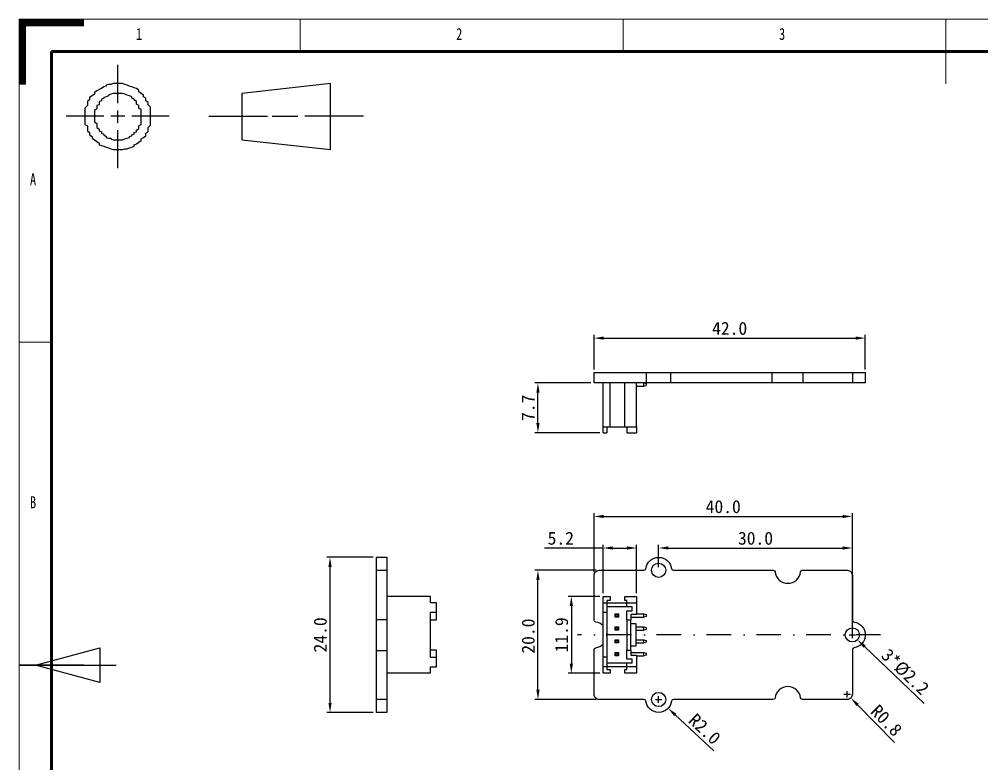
# Model space of a CAD drawing. Header units: millimetres. Extents: x 459 to 746, y 1477 to 1677.
# Drawn here: x 459.2 to 608.3, y 1562 to 1677.3 of the extents above; entities that cross this region are included whole.
import ezdxf
from ezdxf.lldxf.tags import DXFTag

# ---------------------------------------------------------------- set-up
doc = ezdxf.new("R2010")
doc.units = ezdxf.units.MM
doc.linetypes.add('DASHDOTX2', pattern=[50.8, 25.4, -12.7, 0, -12.7])
doc.layers.get('0').update_dxf_attribs({"linetype": 'CONTINUOUS'})
doc.layers.get('Defpoints').update_dxf_attribs({"linetype": 'CONTINUOUS'})
doc.layers.add('frame', color=7, linetype='CONTINUOUS')
doc.styles.add('SLDTEXTSTYLE0', font='TXT', dxfattribs={"width": 0.75})
tags = doc.linetypes.add('DASHED', pattern=[25.72, 12.86, -12.86]).pattern_tags.tags
tags[6:7] = [DXFTag(74, 4), DXFTag(75, 0), DXFTag(340, '0'), DXFTag(46, 0.0), DXFTag(50, 0.0), DXFTag(44, 0.0), DXFTag(45, 0.0)]
tags[4:5] = [DXFTag(74, 4), DXFTag(75, 0), DXFTag(340, '0'), DXFTag(46, 0.0), DXFTag(50, 0.0), DXFTag(44, 0.0), DXFTag(45, 0.0)]
doc.dimstyles.get("Standard").update_dxf_attribs({"dimtxt": 2, "dimasz": 1.5, "dimexe": 0.5, "dimexo": 0.5, "dimgap": 0.5, "dimtad": 1, "dimdec": 1, "dimzin": 0, "dimdsep": 46, "dimtxsty": 'Standard', "dimcen": 0.5, "dimclrd": 1, "dimclre": 3, "dimclrt": 3, "dimadec": 0, "dimazin": 0, "dimtfac": 1, "dimtdec": 1, "dimtofl": 0, "dimtmove": 0, "dimatfit": 3, "dimfxl": 1, "dimtolj": 1, "dimtzin": 0, "dimarcsym": 0})

# ---------------------------------------------------------------- blocks, each defined once
blk = doc.blocks.new('3RDANG1')
at = {"layer": 'frame', "color": 18, "linetype": 'Continuous'}
for p, q in [((0.1732, 0.6299), (0.1732, 1)), ((0.1417, 0.811), (0.1339, 0.8031)), ((0.1496, 0.811), (0.1417, 0.811)), ((0.1575, 0.8189), (0.1496, 0.811)), ((0.1654, 0.8189), (0.1575, 0.8189)), ((0.1732, 0.8189), (0.1654, 0.8189)), ((0.1811, 0.8189), (0.1732, 0.8189)), ((0.189, 0.8189), (0.1811, 0.8189)), ((0.1969, 0.811), (0.189, 0.8189)), ((0.2047, 0.8031), (0.1969, 0.811)), ((0.8898, 0.8189), (0.5906, 0.7244)), ((0.8898, 0.1811), (0.8898, 0.8189)), ((0.126, 0.7874), (0.1181, 0.7717)), ((0.1339, 0.7953), (0.126, 0.7874)), ((0.1339, 0.8031), (0.1339, 0.7953)), ((0.2126, 0.7953), (0.2047, 0.8031)), ((0.2205, 0.7874), (0.2126, 0.7953)), ((0.2283, 0.7795), (0.2205, 0.7874)), ((0.2362, 0.7717), (0.2283, 0.7795)), ((0.1024, 0.748), (0.0945, 0.7323)), ((0.1102, 0.7638), (0.1024, 0.748)), ((0.1181, 0.7717), (0.1102, 0.7638)), ((0.2441, 0.7559), (0.2362, 0.7717)), ((0.2441, 0.7402), (0.2441, 0.7559)), ((0.0945, 0.7165), (0.0866, 0.7008)), ((0.0945, 0.7323), (0.0945, 0.7165)), ((0.1496, 0.7165), (0.1417, 0.7087)), ((0.1575, 0.7244), (0.1496, 0.7165)), ((0.1496, 0.7165), (0.1496, 0.7165)), ((0.1654, 0.7244), (0.1575, 0.7244)), ((0.1732, 0.7244), (0.1654, 0.7244)), ((0.1811, 0.7244), (0.1732, 0.7244)), ((0.1732, 0.7244), (0.1732, 0.7244)), ((0.189, 0.7244), (0.1811, 0.7244)), ((0.1969, 0.7165), (0.189, 0.7244)), ((0.189, 0.7244), (0.189, 0.7244)), ((0.2047, 0.7087), (0.1969, 0.7165)), ((0.252, 0.7244), (0.2441, 0.7402)), ((0.2598, 0.7087), (0.252, 0.7244)), ((0.5906, 0.7244), (0.5906, 0.2756)), ((0.0866, 0.7008), (0.0787, 0.685)), ((0.0787, 0.685), (0.0787, 0.6614)), ((0.1339, 0.6929), (0.126, 0.685)), ((0.126, 0.685), (0.126, 0.6772)), ((0.1417, 0.7008), (0.1339, 0.6929)), ((0.1417, 0.7087), (0.1417, 0.7008)), ((0.2126, 0.7008), (0.2047, 0.7087)), ((0.2047, 0.7087), (0.2047, 0.7087)), ((0.2205, 0.6929), (0.2126, 0.7008)), ((0.2205, 0.6772), (0.2205, 0.6929)), ((0.2598, 0.6929), (0.2598, 0.7087)), ((0.2677, 0.6772), (0.2598, 0.6929)), ((0.0787, 0.6614), (0.0709, 0.6457)), ((0.1181, 0.6535), (0.1102, 0.6457)), ((0.126, 0.6772), (0.1181, 0.6693)), ((0.1181, 0.6693), (0.1181, 0.6535)), ((0.2283, 0.6693), (0.2205, 0.6772)), ((0.2283, 0.6614), (0.2283, 0.6693)), ((0.2362, 0.6457), (0.2283, 0.6614)), ((0.2677, 0.6535), (0.2677, 0.6772)), ((0.2756, 0.6378), (0.2677, 0.6535)), ((0.0709, 0.6457), (0.0709, 0.622)), ((0.0709, 0.622), (0.0709, 0.6063)), ((0.1102, 0.6457), (0.1102, 0.6299)), ((0.1102, 0.6299), (0.1102, 0.6142)), ((0.2362, 0.6378), (0.2362, 0.6457)), ((0.2362, 0.622), (0.2362, 0.6378)), ((0.2441, 0.6063), (0.2362, 0.622)), ((0.2756, 0.6142), (0.2756, 0.6378)), ((0.0709, 0.6063), (0.063, 0.5827)), ((0.1102, 0.6142), (0.1024, 0.6063)), ((0.1024, 0.6063), (0.1024, 0.5906)), ((0.1024, 0.5906), (0.1024, 0.5748)), ((0.2441, 0.5984), (0.2441, 0.6063)), ((0.2441, 0.5827), (0.2441, 0.5984)), ((0.2835, 0.5906), (0.2756, 0.6142)), ((0.2835, 0.5748), (0.2835, 0.5906)), ((0.063, 0.5827), (0.063, 0.5591)), ((0.063, 0.5591), (0.063, 0.5354)), ((0.1024, 0.5748), (0.0945, 0.5591)), ((0.0945, 0.5591), (0.0945, 0.5433)), ((0.1732, 0.4409), (0.1732, 0.5591)), ((0.252, 0.5669), (0.2441, 0.5827)), ((0.252, 0.5512), (0.252, 0.5669)), ((0.252, 0.5354), (0.252, 0.5512)), ((0.2835, 0.5512), (0.2835, 0.5748)), ((0.2835, 0.5276), (0.2835, 0.5512)), ((0.063, 0.5354), (0.063, 0.5197)), ((0.063, 0.5197), (0.063, 0.4961)), ((0.0945, 0.5433), (0.0945, 0.5276)), ((0.0945, 0.5276), (0.0945, 0.5118)), ((0.252, 0.5197), (0.252, 0.5354)), ((0.252, 0.5039), (0.252, 0.5197)), ((0.2835, 0.5039), (0.2835, 0.5276)), ((0.126, 0.5039), (0, 0.5039)), ((0.063, 0.4961), (0.063, 0.4724)), ((0.0945, 0.5118), (0.0945, 0.4961)), ((0.0945, 0.4961), (0.0945, 0.4803)), ((0.1969, 0.5039), (0.1496, 0.5039)), ((0.3465, 0.5039), (0.2205, 0.5039)), ((0.252, 0.4882), (0.252, 0.5039)), ((0.252, 0.4724), (0.252, 0.4882)), ((0.2835, 0.4803), (0.2835, 0.5039)), ((0.4803, 0.5039), (0.6772, 0.5039)), ((0.6929, 0.5039), (0.7795, 0.5039)), ((1, 0.5039), (0.8031, 0.5039)), ((0.063, 0.4724), (0.063, 0.4488)), ((0.0945, 0.4803), (0.0945, 0.4646)), ((0.0945, 0.4646), (0.0945, 0.4488)), ((0.252, 0.4567), (0.252, 0.4724)), ((0.252, 0.4409), (0.252, 0.4567)), ((0.2835, 0.4646), (0.2835, 0.4803)), ((0.2835, 0.4409), (0.2835, 0.4646)), ((0.063, 0.4488), (0.063, 0.4252)), ((0.063, 0.4252), (0.0709, 0.4094)), ((0.0945, 0.4488), (0.1024, 0.4331)), ((0.1024, 0.4331), (0.1024, 0.4173)), ((0.2441, 0.4094), (0.252, 0.4252)), ((0.252, 0.4252), (0.252, 0.4409)), ((0.2835, 0.4173), (0.2835, 0.4409)), ((0.0709, 0.4094), (0.0709, 0.3858)), ((0.1024, 0.4173), (0.1024, 0.4016)), ((0.1024, 0.4016), (0.1024, 0.3937)), ((0.1024, 0.3937), (0.1102, 0.378)), ((0.2441, 0.3937), (0.2441, 0.4094)), ((0.2441, 0.3858), (0.2441, 0.3937)), ((0.2756, 0.3937), (0.2835, 0.4173)), ((0.2756, 0.378), (0.2756, 0.3937)), ((0.0709, 0.3858), (0.0709, 0.3622)), ((0.0709, 0.3622), (0.0787, 0.3465)), ((0.1102, 0.378), (0.1102, 0.3622)), ((0.1102, 0.3622), (0.1181, 0.3543)), ((0.1732, 0), (0.1732, 0.3701)), ((0.2362, 0.3701), (0.2441, 0.3858)), ((0.2362, 0.3543), (0.2362, 0.3701)), ((0.2756, 0.3543), (0.2756, 0.378)), ((0.0787, 0.3465), (0.0787, 0.3228)), ((0.1181, 0.3543), (0.1181, 0.3386)), ((0.1181, 0.3386), (0.126, 0.3307)), ((0.126, 0.3307), (0.126, 0.3228)), ((0.2205, 0.3228), (0.2283, 0.3307)), ((0.2283, 0.3465), (0.2362, 0.3543)), ((0.2283, 0.3307), (0.2283, 0.3465)), ((0.2677, 0.3386), (0.2756, 0.3543)), ((0.2677, 0.315), (0.2677, 0.3386)), ((0.0787, 0.3228), (0.0866, 0.3071)), ((0.0866, 0.3071), (0.0866, 0.2913)), ((0.126, 0.3228), (0.1339, 0.3071)), ((0.1339, 0.3071), (0.1339, 0.2992)), ((0.1339, 0.2992), (0.1417, 0.2913)), ((0.2047, 0.2913), (0.2126, 0.2992)), ((0.2126, 0.3071), (0.2205, 0.315)), ((0.2126, 0.2992), (0.2126, 0.3071)), ((0.2205, 0.315), (0.2205, 0.3228)), ((0.252, 0.2835), (0.2598, 0.2992)), ((0.2598, 0.2992), (0.2677, 0.315)), ((0.0866, 0.2913), (0.0945, 0.2756)), ((0.0945, 0.2756), (0.1024, 0.2598)), ((0.1024, 0.2598), (0.1102, 0.2441)), ((0.1417, 0.2913), (0.1496, 0.2913)), ((0.1496, 0.2913), (0.1496, 0.2835)), ((0.1496, 0.2835), (0.1575, 0.2756)), ((0.1575, 0.2756), (0.1654, 0.2756)), ((0.1654, 0.2756), (0.1654, 0.2756)), ((0.1654, 0.2756), (0.1732, 0.2756)), ((0.1732, 0.2756), (0.1811, 0.2756)), ((0.1811, 0.2756), (0.1811, 0.2756)), ((0.1811, 0.2756), (0.189, 0.2756)), ((0.189, 0.2756), (0.1969, 0.2835)), ((0.1969, 0.2835), (0.2047, 0.2913)), ((0.1969, 0.2835), (0.1969, 0.2835)), ((0.2441, 0.252), (0.252, 0.2677)), ((0.252, 0.2677), (0.252, 0.2835)), ((0.5906, 0.2756), (0.8898, 0.1811)), ((0.1102, 0.2441), (0.1102, 0.2283)), ((0.1102, 0.2283), (0.1181, 0.2205)), ((0.2283, 0.2283), (0.2362, 0.2362)), ((0.2283, 0.2126), (0.2283, 0.2283)), ((0.2362, 0.2362), (0.2441, 0.252)), ((0.1181, 0.2205), (0.126, 0.2126)), ((0.126, 0.2126), (0.1339, 0.2047)), ((0.1339, 0.2047), (0.1417, 0.1969)), ((0.1417, 0.1969), (0.1496, 0.189)), ((0.2047, 0.189), (0.2126, 0.1969)), ((0.2126, 0.1969), (0.2205, 0.2047)), ((0.2205, 0.2047), (0.2283, 0.2126)), ((0.1496, 0.189), (0.1575, 0.1811)), ((0.1575, 0.1811), (0.1654, 0.1811)), ((0.1654, 0.1811), (0.1732, 0.1811)), ((0.1732, 0.1811), (0.1811, 0.1811)), ((0.1811, 0.1811), (0.189, 0.1811)), ((0.189, 0.1811), (0.1969, 0.189)), ((0.1969, 0.189), (0.2047, 0.189))]:
    blk.add_line(p, q, dxfattribs=at)
blk = doc.blocks.new('ASSORTED_DRAFT3')
at = {"color": 18, "linetype": 'Continuous'}
for p, q in [((0, 209.98988), (10, 209.98988)), ((0, 209.94755), (10, 209.94755)), ((0, 209.90522), (10, 209.90522)), ((0, 209.86289), (10, 209.86289)), ((0, 209.82056), (10, 209.82056)), ((0, 209.77823), (10, 209.77823)), ((0, 209.7359), (10, 209.7359)), ((0, 209.69357), (10, 209.69357)), ((0, 209.65124), (10, 209.65124)), ((0, 209.60891), (10, 209.60891)), ((0, 209.56658), (10, 209.56658)), ((0, 209.52425), (10, 209.52425)), ((0, 209.48192), (10, 209.48192)), ((0, 209.43959), (10, 209.43959)), ((0, 209.39726), (10, 209.39726)), ((0, 209.35493), (10, 209.35493)), ((0, 209.3126), (10, 209.3126)), ((0, 209.27027), (10, 209.27027)), ((0, 209.22794), (10, 209.22794)), ((0, 209.18561), (10, 209.18561)), ((0, 209.14328), (10, 209.14328)), ((0, 209.10095), (10, 209.10095)), ((0, 209.05862), (10, 209.05862)), ((0, 209.01629), (10, 209.01629)), ((0, 208.97396), (1, 208.97396)), ((0, 208.93163), (1, 208.93163)), ((0, 208.8893), (1, 208.8893)), ((0, 208.84697), (1, 208.84697)), ((0, 208.80464), (1, 208.80464)), ((0, 208.76231), (1, 208.76231)), ((0, 208.71998), (1, 208.71998)), ((0, 208.67765), (1, 208.67765)), ((0, 208.63532), (1, 208.63532)), ((0, 208.59299), (1, 208.59299)), ((0, 208.55066), (1, 208.55066)), ((0, 208.50833), (1, 208.50833)), ((0, 208.466), (1, 208.466)), ((0, 208.42367), (1, 208.42367)), ((0, 208.38134), (1, 208.38134)), ((0, 208.33901), (1, 208.33901)), ((0, 208.29668), (1, 208.29668)), ((0, 208.25435), (1, 208.25435)), ((0, 208.21202), (1, 208.21202)), ((0, 208.16969), (1, 208.16969)), ((0, 208.12736), (1, 208.12736)), ((0, 208.08503), (1, 208.08503)), ((0, 208.0427), (1, 208.0427)), ((0, 208.00037), (1, 208.00037)), ((0, 207.95804), (1, 207.95804)), ((0, 207.91571), (1, 207.91571)), ((0, 207.87338), (1, 207.87338)), ((0, 207.83105), (1, 207.83105)), ((0, 207.78872), (1, 207.78872)), ((0, 207.74639), (1, 207.74639)), ((0, 207.70406), (1, 207.70406)), ((0, 207.66173), (1, 207.66173)), ((0, 207.6194), (1, 207.6194)), ((0, 207.57707), (1, 207.57707)), ((0, 207.53474), (1, 207.53474)), ((0, 207.49241), (1, 207.49241)), ((0, 207.45008), (1, 207.45008)), ((0, 207.40775), (1, 207.40775)), ((0, 207.36542), (1, 207.36542)), ((0, 207.32309), (1, 207.32309)), ((0, 207.28076), (1, 207.28076)), ((0, 207.23843), (1, 207.23843)), ((0, 207.1961), (1, 207.1961)), ((0, 207.15377), (1, 207.15377)), ((0, 207.11144), (1, 207.11144)), ((0, 207.06911), (1, 207.06911)), ((0, 207.02678), (1, 207.02678)), ((0, 206.98445), (1, 206.98445)), ((0, 206.94212), (1, 206.94212)), ((0, 206.89979), (1, 206.89979)), ((0, 206.85746), (1, 206.85746)), ((0, 206.81513), (1, 206.81513)), ((0, 206.7728), (1, 206.7728)), ((0, 206.73047), (1, 206.73047)), ((0, 206.68814), (1, 206.68814)), ((0, 206.64581), (1, 206.64581)), ((0, 206.60348), (1, 206.60348)), ((0, 206.56115), (1, 206.56115)), ((0, 206.51882), (1, 206.51882)), ((0, 206.47649), (1, 206.47649)), ((0, 206.43416), (1, 206.43416)), ((0, 206.39183), (1, 206.39183)), ((0, 206.3495), (1, 206.3495)), ((0, 206.30717), (1, 206.30717)), ((0, 206.26484), (1, 206.26484)), ((0, 206.22251), (1, 206.22251)), ((0, 206.18018), (1, 206.18018)), ((0, 206.13785), (1, 206.13785)), ((0, 206.09552), (1, 206.09552)), ((0, 206.05319), (1, 206.05319)), ((0, 206.01086), (1, 206.01086)), ((0, 205.96853), (1, 205.96853)), ((0, 205.9262), (1, 205.9262)), ((0, 205.88387), (1, 205.88387)), ((0, 205.84154), (1, 205.84154)), ((0, 205.79921), (1, 205.79921)), ((0, 205.75688), (1, 205.75688)), ((0, 205.71455), (1, 205.71455)), ((0, 205.67222), (1, 205.67222)), ((0, 205.62989), (1, 205.62989)), ((0, 205.58756), (1, 205.58756)), ((0, 205.54523), (1, 205.54523)), ((0, 205.5029), (1, 205.5029)), ((0, 205.46057), (1, 205.46057)), ((0, 205.41824), (1, 205.41824)), ((0, 205.37591), (1, 205.37591)), ((0, 205.33358), (1, 205.33358)), ((0, 205.29125), (1, 205.29125)), ((0, 205.24892), (1, 205.24892)), ((0, 205.20659), (1, 205.20659)), ((0, 205.16426), (1, 205.16426)), ((0, 205.12193), (1, 205.12193)), ((0, 205.0796), (1, 205.0796)), ((0, 205.03727), (1, 205.03727)), ((0, 204.99494), (1, 204.99494)), ((0, 204.95261), (1, 204.95261)), ((0, 204.91028), (1, 204.91028)), ((0, 204.86795), (1, 204.86795)), ((0, 204.82562), (1, 204.82562)), ((0, 204.78329), (1, 204.78329)), ((0, 204.74096), (1, 204.74096)), ((0, 204.69863), (1, 204.69863)), ((0, 204.6563), (1, 204.6563)), ((0, 204.61397), (1, 204.61397)), ((0, 204.57164), (1, 204.57164)), ((0, 204.52931), (1, 204.52931)), ((0, 204.48698), (1, 204.48698)), ((0, 204.44465), (1, 204.44465)), ((0, 204.40232), (1, 204.40232)), ((0, 204.35999), (1, 204.35999)), ((0, 204.31766), (1, 204.31766)), ((0, 204.27533), (1, 204.27533)), ((0, 204.233), (1, 204.233)), ((0, 204.19067), (1, 204.19067)), ((0, 204.14834), (1, 204.14834)), ((0, 204.10601), (1, 204.10601)), ((0, 204.06368), (1, 204.06368)), ((0, 204.02135), (1, 204.02135)), ((0, 203.97902), (1, 203.97902)), ((0, 203.93669), (1, 203.93669)), ((0, 203.89436), (1, 203.89436)), ((0, 203.85203), (1, 203.85203)), ((0, 203.8097), (1, 203.8097)), ((0, 203.76737), (1, 203.76737)), ((0, 203.72504), (1, 203.72504)), ((0, 203.68271), (1, 203.68271)), ((0, 203.64038), (1, 203.64038)), ((0, 203.59805), (1, 203.59805)), ((0, 203.55572), (1, 203.55572)), ((0, 203.51339), (1, 203.51339)), ((0, 203.47106), (1, 203.47106)), ((0, 203.42873), (1, 203.42873)), ((0, 203.3864), (1, 203.3864)), ((0, 203.34407), (1, 203.34407)), ((0, 203.30174), (1, 203.30174)), ((0, 203.25941), (1, 203.25941)), ((0, 203.21708), (1, 203.21708)), ((0, 203.17475), (1, 203.17475)), ((0, 203.13242), (1, 203.13242)), ((0, 203.09009), (1, 203.09009)), ((0, 203.04776), (1, 203.04776)), ((0, 203.00543), (1, 203.00543)), ((0, 202.9631), (1, 202.9631)), ((0, 202.92077), (1, 202.92077)), ((0, 202.87844), (1, 202.87844)), ((0, 202.83611), (1, 202.83611)), ((0, 202.79378), (1, 202.79378)), ((0, 202.75145), (1, 202.75145)), ((0, 202.70912), (1, 202.70912)), ((0, 202.66679), (1, 202.66679)), ((0, 202.62446), (1, 202.62446)), ((0, 202.58213), (1, 202.58213)), ((0, 202.5398), (1, 202.5398)), ((0, 202.49747), (1, 202.49747)), ((0, 202.45514), (1, 202.45514)), ((0, 202.41281), (1, 202.41281)), ((0, 202.37048), (1, 202.37048)), ((0, 202.32815), (1, 202.32815)), ((0, 202.28582), (1, 202.28582)), ((0, 202.24349), (1, 202.24349)), ((0, 202.20116), (1, 202.20116)), ((0, 202.15883), (1, 202.15883)), ((0, 202.1165), (1, 202.1165)), ((0, 202.07417), (1, 202.07417)), ((0, 202.03184), (1, 202.03184)), ((0, 201.98951), (1, 201.98951)), ((0, 201.94718), (1, 201.94718)), ((0, 201.90485), (1, 201.90485)), ((0, 201.86252), (1, 201.86252)), ((0, 201.82019), (1, 201.82019)), ((0, 201.77786), (1, 201.77786)), ((0, 201.73553), (1, 201.73553)), ((0, 201.6932), (1, 201.6932)), ((0, 201.65087), (1, 201.65087)), ((0, 201.60854), (1, 201.60854)), ((0, 201.56621), (1, 201.56621)), ((0, 201.52388), (1, 201.52388)), ((0, 201.48155), (1, 201.48155)), ((0, 201.43922), (1, 201.43922)), ((0, 201.39689), (1, 201.39689)), ((0, 201.35456), (1, 201.35456)), ((0, 201.31223), (1, 201.31223)), ((0, 201.2699), (1, 201.2699)), ((0, 201.22757), (1, 201.22757)), ((0, 201.18524), (1, 201.18524)), ((0, 201.14291), (1, 201.14291)), ((0, 201.10058), (1, 201.10058)), ((0, 201.05825), (1, 201.05825)), ((0, 201.01592), (1, 201.01592)), ((0, 200.97359), (1, 200.97359)), ((0, 200.93126), (1, 200.93126)), ((0, 200.88893), (1, 200.88893)), ((0, 200.8466), (1, 200.8466)), ((0, 200.80427), (1, 200.80427)), ((0, 200.76194), (1, 200.76194)), ((0, 200.71961), (1, 200.71961)), ((0, 200.67728), (1, 200.67728)), ((0, 200.63495), (1, 200.63495)), ((0, 200.59262), (1, 200.59262)), ((0, 200.55029), (1, 200.55029)), ((0, 200.50796), (1, 200.50796)), ((0, 200.46563), (1, 200.46563)), ((0, 200.4233), (1, 200.4233)), ((0, 200.38097), (1, 200.38097)), ((0, 200.33864), (1, 200.33864)), ((0, 200.29631), (1, 200.29631)), ((0, 200.25398), (1, 200.25398)), ((0, 200.21165), (1, 200.21165)), ((0, 200.16932), (1, 200.16932)), ((0, 200.12699), (1, 200.12699)), ((0, 200.08466), (1, 200.08466)), ((0, 200.04233), (1, 200.04233)), ((0, 200), (1, 200))]:
    blk.add_line(p, q, dxfattribs=at)
blk = doc.blocks.new('*D13')
at = {"color": 3, "lineweight": -2}
for p, q in [((548.22, 1591.65), (548.22, 1600.79)), ((588.22, 1591.65), (588.22, 1600.79))]:
    blk.add_line(p, q, dxfattribs=at)
at = {"color": 1, "lineweight": -2}
blk.add_line((549.72, 1600.29), (586.72, 1600.29), dxfattribs=at)
at = {"color": 1}
for points in [[(549.72, 1600.54), (549.72, 1600.04), (548.22, 1600.29)], [(586.72, 1600.04), (586.72, 1600.54), (588.22, 1600.29)]]:
    blk.add_solid(points, dxfattribs=at)
at = {"layer": 'Defpoints', "color": 0}
for p in [(588.22, 1600.29), (548.22, 1591.15), (588.22, 1591.15)]:
    blk.add_point(p, dxfattribs=at)
at = {"color": 3, "insert": (568.22, 1601.79), "char_height": 2, "attachment_point": 5}
blk.add_mtext('\\A1;40.0', dxfattribs=at)
blk = doc.blocks.new('*D14')
at = {"color": 3, "lineweight": -2}
for p, q in [((548.52, 1591.95), (539.03, 1591.95)), ((548.52, 1571.95), (539.03, 1571.95))]:
    blk.add_line(p, q, dxfattribs=at)
at = {"color": 1, "lineweight": -2}
blk.add_line((539.53, 1573.45), (539.53, 1590.45), dxfattribs=at)
at = {"color": 1}
for points in [[(539.78, 1590.45), (539.28, 1590.45), (539.53, 1591.95)], [(539.28, 1573.45), (539.78, 1573.45), (539.53, 1571.95)]]:
    blk.add_solid(points, dxfattribs=at)
at = {"layer": 'Defpoints', "color": 0}
for p in [(539.53, 1591.95), (549.02, 1591.95), (549.02, 1571.95)]:
    blk.add_point(p, dxfattribs=at)
at = {"color": 3, "insert": (538.03, 1581.76), "char_height": 2, "attachment_point": 5, "rotation": 90}
blk.add_mtext('\\A1;20.0', dxfattribs=at)
blk = doc.blocks.new('*D15')
at = {"color": 3, "lineweight": -2}
for p, q in [((514.01, 1593.96), (506.83, 1593.96)), ((514.01, 1569.93), (506.83, 1569.93))]:
    blk.add_line(p, q, dxfattribs=at)
at = {"color": 1, "lineweight": -2}
blk.add_line((507.33, 1571.43), (507.33, 1592.46), dxfattribs=at)
at = {"color": 1}
for points in [[(507.58, 1592.46), (507.08, 1592.46), (507.33, 1593.96)], [(507.08, 1571.43), (507.58, 1571.43), (507.33, 1569.93)]]:
    blk.add_solid(points, dxfattribs=at)
at = {"layer": 'Defpoints', "color": 0}
for p in [(507.33, 1593.96), (514.51, 1593.96), (514.51, 1569.93)]:
    blk.add_point(p, dxfattribs=at)
at = {"color": 3, "insert": (505.83, 1581.95), "char_height": 2, "attachment_point": 5, "rotation": 90}
blk.add_mtext('\\A1;24.0', dxfattribs=at)
blk = doc.blocks.new('*D16')
at = {"color": 3, "lineweight": -2}
for p, q in [((587.72, 1581.95), (588.72, 1581.95)), ((588.22, 1581.45), (588.22, 1582.45))]:
    blk.add_line(p, q, dxfattribs=at)
at = {"color": 1, "lineweight": -2}
blk.add_line((599.35, 1571.35), (590.11, 1580.15), dxfattribs=at)
at = {"color": 1}
blk.add_solid([(590.28, 1580.33), (589.93, 1579.97), (589.02, 1581.19)], dxfattribs=at)
at = {"layer": 'Defpoints', "color": 0}
for p in [(587.43, 1582.71), (589.02, 1581.19)]:
    blk.add_point(p, dxfattribs=at)
at = {"color": 3, "insert": (596.4, 1576.23), "char_height": 2, "attachment_point": 5, "rotation": 316.3898}
blk.add_mtext('\\A1;3*%%c2.2', dxfattribs=at)
blk = doc.blocks.new('*D19')
at = {"color": 3, "lineweight": -2}
for p, q in [((548.22, 1623.05), (548.22, 1628.4)), ((590.22, 1623.05), (590.22, 1628.4))]:
    blk.add_line(p, q, dxfattribs=at)
at = {"color": 1, "lineweight": -2}
blk.add_line((549.72, 1627.9), (588.72, 1627.9), dxfattribs=at)
at = {"color": 1}
for points in [[(549.72, 1628.15), (549.72, 1627.65), (548.22, 1627.9)], [(588.72, 1627.65), (588.72, 1628.15), (590.22, 1627.9)]]:
    blk.add_solid(points, dxfattribs=at)
at = {"layer": 'Defpoints', "color": 0}
for p in [(590.22, 1627.9), (548.22, 1622.55), (590.22, 1622.55)]:
    blk.add_point(p, dxfattribs=at)
at = {"color": 3, "insert": (569.22, 1629.4), "char_height": 2, "attachment_point": 5}
blk.add_mtext('\\A1;42.0', dxfattribs=at)
blk = doc.blocks.new('*D30')
at = {"color": 3, "lineweight": -2}
for p, q in [((547.72, 1620.95), (539.03, 1620.95)), ((549.11, 1613.25), (539.03, 1613.25))]:
    blk.add_line(p, q, dxfattribs=at)
at = {"color": 1, "lineweight": -2}
blk.add_line((539.53, 1614.75), (539.53, 1619.45), dxfattribs=at)
at = {"color": 1}
for points in [[(539.78, 1619.45), (539.28, 1619.45), (539.53, 1620.95)], [(539.28, 1614.75), (539.78, 1614.75), (539.53, 1613.25)]]:
    blk.add_solid(points, dxfattribs=at)
at = {"layer": 'Defpoints', "color": 0}
for p in [(539.53, 1620.95), (548.22, 1620.95), (549.61, 1613.25)]:
    blk.add_point(p, dxfattribs=at)
at = {"color": 3, "insert": (538.03, 1617.1), "char_height": 2, "attachment_point": 5, "rotation": 90}
blk.add_mtext('\\A1;7.7', dxfattribs=at)
blk = doc.blocks.new('*D31')
at = {"color": 1, "lineweight": -2}
for p, q in [((549.61, 1595.4), (540.57, 1595.4)), ((551.11, 1595.4), (553.31, 1595.4))]:
    blk.add_line(p, q, dxfattribs=at)
at = {"color": 3, "lineweight": -2}
for p, q in [((549.61, 1588.4), (549.61, 1595.9)), ((554.81, 1588.4), (554.81, 1595.9))]:
    blk.add_line(p, q, dxfattribs=at)
at = {"color": 1}
for points in [[(551.11, 1595.65), (551.11, 1595.15), (549.61, 1595.4)], [(553.31, 1595.15), (553.31, 1595.65), (554.81, 1595.4)]]:
    blk.add_solid(points, dxfattribs=at)
at = {"layer": 'Defpoints', "color": 0}
for p in [(554.81, 1595.4), (549.61, 1587.9), (554.81, 1587.9)]:
    blk.add_point(p, dxfattribs=at)
at = {"color": 3, "insert": (543.07, 1596.9), "char_height": 2, "attachment_point": 5}
blk.add_mtext('\\A1;5.2', dxfattribs=at)
blk = doc.blocks.new('*D32')
at = {"color": 3, "lineweight": -2}
for p, q in [((549.11, 1587.9), (544.2, 1587.9)), ((549.11, 1576), (544.2, 1576))]:
    blk.add_line(p, q, dxfattribs=at)
at = {"color": 1, "lineweight": -2}
blk.add_line((544.7, 1586.4), (544.7, 1577.5), dxfattribs=at)
at = {"color": 1}
for points in [[(544.95, 1586.4), (544.45, 1586.4), (544.7, 1587.9)], [(544.45, 1577.5), (544.95, 1577.5), (544.7, 1576)]]:
    blk.add_solid(points, dxfattribs=at)
at = {"layer": 'Defpoints', "color": 0}
for p in [(549.61, 1587.9), (544.7, 1576), (549.61, 1576)]:
    blk.add_point(p, dxfattribs=at)
at = {"color": 3, "insert": (543.2, 1581.95), "char_height": 2, "attachment_point": 5, "rotation": 90}
blk.add_mtext('\\A1;11.9', dxfattribs=at)
blk = doc.blocks.new('*D33')
at = {"color": 3, "lineweight": -2}
for p, q in [((558.22, 1592.45), (558.22, 1595.9)), ((588.22, 1582.45), (588.22, 1595.9))]:
    blk.add_line(p, q, dxfattribs=at)
at = {"color": 1, "lineweight": -2}
blk.add_line((559.72, 1595.4), (586.72, 1595.4), dxfattribs=at)
at = {"color": 1}
for points in [[(559.72, 1595.65), (559.72, 1595.15), (558.22, 1595.4)], [(586.72, 1595.15), (586.72, 1595.65), (588.22, 1595.4)]]:
    blk.add_solid(points, dxfattribs=at)
at = {"layer": 'Defpoints', "color": 0}
for p in [(588.22, 1595.4), (558.22, 1591.95), (588.22, 1581.95)]:
    blk.add_point(p, dxfattribs=at)
at = {"color": 3, "insert": (573.22, 1596.9), "char_height": 2, "attachment_point": 5}
blk.add_mtext('\\A1;30.0', dxfattribs=at)
blk = doc.blocks.new('*D44')
at = {"color": 3, "lineweight": -2}
for p, q in [((586.92, 1572.75), (587.92, 1572.75)), ((587.42, 1572.25), (587.42, 1573.25))]:
    blk.add_line(p, q, dxfattribs=at)
at = {"color": 1, "lineweight": -2}
blk.add_line((594.75, 1565.27), (589.03, 1571.1), dxfattribs=at)
at = {"color": 1}
blk.add_solid([(589.21, 1571.28), (588.86, 1570.93), (587.98, 1572.18)], dxfattribs=at)
at = {"layer": 'Defpoints', "color": 0}
for p in [(587.42, 1572.75), (587.98, 1572.18)]:
    blk.add_point(p, dxfattribs=at)
at = {"color": 3, "insert": (593.49, 1568.7), "char_height": 2, "attachment_point": 5, "rotation": 314.4226}
blk.add_mtext('\\A1;R0.8', dxfattribs=at)
blk = doc.blocks.new('*D45')
at = {"color": 3, "lineweight": -2}
for p, q in [((557.72, 1571.95), (558.72, 1571.95)), ((558.22, 1571.45), (558.22, 1572.45))]:
    blk.add_line(p, q, dxfattribs=at)
at = {"color": 1, "lineweight": -2}
blk.add_line((566.77, 1564), (560.79, 1569.56), dxfattribs=at)
at = {"color": 1}
blk.add_solid([(560.96, 1569.75), (560.62, 1569.38), (559.69, 1570.58)], dxfattribs=at)
at = {"layer": 'Defpoints', "color": 0}
for p in [(558.22, 1571.95), (559.69, 1570.58)]:
    blk.add_point(p, dxfattribs=at)
at = {"color": 3, "insert": (565.35, 1567.37), "char_height": 2, "attachment_point": 5, "rotation": 317.0697}
blk.add_mtext('\\A1;R2.0', dxfattribs=at)

msp = doc.modelspace()

# ---------------------------------------------------------------- linework, layer by layer
at = {"color": 18, "linetype": 'DASHED', "lineweight": 5, "ltscale": 1.75}
for p, q in [((746.21, 1677.26), (459.21, 1677.26)), ((459.21, 1677.26), (459.21, 1477.26)), ((602.71, 1677.26), (602.71, 1667.26)), ((459.21, 1577.26), (469.21, 1577.26))]:
    msp.add_line(p, q, dxfattribs=at)
at = {"color": 7, "linetype": 'Continuous', "lineweight": 0}
for p, q in [((502.71, 1672.26), (502.71, 1677.26)), ((552.71, 1677.26), (552.71, 1672.26)), ((464.21, 1627.26), (459.21, 1627.26))]:
    msp.add_line(p, q, dxfattribs=at)
at = {"color": 7, "linetype": 'Continuous', "lineweight": 60}
for p, q in [((741.21, 1672.26), (464.21, 1672.26)), ((464.21, 1672.26), (464.21, 1482.26))]:
    msp.add_line(p, q, dxfattribs=at)
for p, q in [((556.32, 1620.95), (556.32, 1622.55)), ((560.12, 1620.95), (560.12, 1622.55)), ((575.82, 1620.95), (575.82, 1622.55)), ((580.62, 1620.95), (580.62, 1622.55)), ((588.22, 1622.55), (588.22, 1620.95)), ((549.61, 1614.15), (549.61, 1620.95)), ((550.71, 1614.15), (550.71, 1620.95)), ((553.01, 1614.15), (553.01, 1620.95)), ((554.81, 1614.15), (554.81, 1620.95)), ((554.81, 1620.45), (555.91, 1620.45)), ((555.91, 1620.45), (555.91, 1620.95)), ((555.91, 1620.95), (556.31, 1620.85)), ((555.91, 1620.45), (556.31, 1620.55)), ((556.31, 1620.85), (556.31, 1620.55)), ((549.61, 1614.15), (550.71, 1614.15)), ((549.61, 1613.25), (549.61, 1614.15)), ((549.61, 1613.25), (550.21, 1613.25)), ((550.21, 1614.15), (550.21, 1613.25)), ((550.71, 1614.15), (553.01, 1614.15)), ((553.01, 1614.15), (554.81, 1614.15)), ((553.31, 1614.15), (553.31, 1613.25)), ((553.31, 1613.25), (554.81, 1613.25)), ((554.81, 1614.15), (554.81, 1613.25)), ((516.11, 1591.94), (514.51, 1591.94)), ((522.91, 1587.9), (516.11, 1587.9)), ((522.91, 1586.9), (522.91, 1587.9)), ((549.61, 1587.9), (550.71, 1587.9)), ((549.61, 1586.9), (549.61, 1587.9)), ((550.71, 1587.9), (550.71, 1587.3)), ((553.01, 1587.3), (553.01, 1587.9)), ((553.01, 1587.9), (554.81, 1587.9)), ((554.81, 1587.9), (554.81, 1586.9)), ((523.81, 1586.9), (522.91, 1586.9)), ((523.81, 1586.24), (523.81, 1586.9)), ((523.81, 1585.4), (523.81, 1586.24)), ((549.61, 1586.24), (549.61, 1586.9)), ((549.61, 1586.9), (550.21, 1586.9)), ((549.61, 1585.4), (549.61, 1586.24)), ((550.21, 1587.3), (550.21, 1586.9)), ((550.71, 1587.3), (550.21, 1587.3)), ((550.21, 1586.9), (553.31, 1586.9)), ((550.21, 1586.9), (550.21, 1586.3)), ((553.31, 1586.3), (550.21, 1586.3)), ((550.21, 1586.3), (550.21, 1585.79)), ((553.31, 1587.3), (553.01, 1587.3)), ((553.31, 1586.9), (553.31, 1587.3)), ((553.31, 1586.3), (553.31, 1586.9)), ((553.31, 1586.9), (554.81, 1586.9)), ((553.67, 1586.3), (553.31, 1586.3)), ((554.11, 1586.3), (553.67, 1586.3)), ((554.11, 1586.03), (554.11, 1586.3)), ((554.11, 1585.7), (554.11, 1586.03)), ((554.81, 1586.9), (554.81, 1585.89)), ((554.81, 1585.89), (554.81, 1585.1)), ((523.81, 1585.4), (522.91, 1585.4)), ((522.91, 1582.36), (522.91, 1585.4)), ((523.81, 1585.08), (523.81, 1585.4)), ((523.81, 1584.3), (523.81, 1585.08)), ((549.61, 1582.36), (549.61, 1585.4)), ((550.21, 1585.4), (549.61, 1585.4)), ((550.21, 1585.79), (550.21, 1585.4)), ((550.21, 1585.4), (550.21, 1581.53)), ((551.51, 1584.7), (551.51, 1585.2)), ((551.51, 1585.2), (552.01, 1585.2)), ((551.61, 1585.1), (551.51, 1585.2)), ((551.61, 1584.8), (551.51, 1584.7)), ((552.01, 1584.7), (551.51, 1584.7)), ((551.61, 1585.1), (551.61, 1584.8)), ((551.91, 1585.1), (551.61, 1585.1)), ((551.61, 1584.8), (551.91, 1584.8)), ((552.01, 1585.2), (551.91, 1585.1)), ((551.91, 1584.8), (551.91, 1585.1)), ((552.01, 1584.7), (551.91, 1584.8)), ((552.01, 1585.2), (552.01, 1584.7)), ((553.31, 1585.7), (553.76, 1585.7)), ((553.31, 1585.08), (553.31, 1585.7)), ((553.31, 1584.3), (553.31, 1585.08)), ((553.76, 1585.7), (554.11, 1585.7)), ((553.91, 1585.1), (553.91, 1584.65)), ((554.31, 1585.1), (553.91, 1585.1)), ((553.91, 1584.7), (555.91, 1584.7)), ((553.91, 1584.65), (553.91, 1584.3)), ((554.81, 1585.1), (554.31, 1585.1)), ((554.81, 1585.2), (555.91, 1585.2)), ((555.91, 1584.7), (555.91, 1585.2)), ((555.91, 1585.2), (556.31, 1585.1)), ((556.31, 1584.8), (555.91, 1584.7)), ((556.31, 1585.1), (556.31, 1584.8)), ((514.51, 1584.34), (516.11, 1584.34)), ((522.91, 1584.3), (523.81, 1584.3)), ((551.51, 1582.7), (551.51, 1583.2)), ((551.61, 1583.1), (551.51, 1583.2)), ((551.51, 1583.2), (552.01, 1583.2)), ((551.61, 1583.1), (551.61, 1582.8)), ((551.91, 1583.1), (551.61, 1583.1)), ((552.01, 1583.2), (551.91, 1583.1)), ((551.91, 1582.8), (551.91, 1583.1)), ((552.01, 1583.2), (552.01, 1582.7)), ((553.31, 1584.3), (553.91, 1584.3)), ((553.31, 1584.3), (553.31, 1581.66)), ((553.91, 1584.04), (553.91, 1584.3)), ((553.91, 1583.71), (553.91, 1584.04)), ((553.91, 1583.71), (554.71, 1583.71)), ((553.91, 1582.16), (553.91, 1583.71)), ((554.71, 1583.71), (554.71, 1580.19)), ((554.71, 1583.2), (555.91, 1583.2)), ((555.91, 1582.7), (555.91, 1583.2)), ((555.91, 1583.2), (556.31, 1583.1)), ((556.31, 1583.1), (556.31, 1582.8)), ((522.91, 1578.5), (522.91, 1582.36)), ((549.61, 1578.5), (549.61, 1582.36)), ((550.21, 1581.53), (550.21, 1578.5)), ((551.61, 1582.8), (551.51, 1582.7)), ((552.01, 1582.7), (551.51, 1582.7)), ((551.61, 1582.8), (551.91, 1582.8)), ((552.01, 1582.7), (551.91, 1582.8)), ((553.31, 1581.66), (553.31, 1579.6)), ((553.91, 1580.19), (553.91, 1582.16)), ((554.71, 1582.7), (555.91, 1582.7)), ((556.31, 1582.8), (555.91, 1582.7)), ((551.51, 1580.7), (551.51, 1581.2)), ((551.51, 1581.2), (552.01, 1581.2)), ((551.61, 1581.1), (551.51, 1581.2)), ((551.61, 1580.8), (551.51, 1580.7)), ((552.01, 1580.7), (551.51, 1580.7)), ((551.61, 1581.1), (551.61, 1580.8)), ((551.91, 1581.1), (551.61, 1581.1)), ((551.61, 1580.8), (551.91, 1580.8)), ((552.01, 1581.2), (551.91, 1581.1)), ((551.91, 1580.8), (551.91, 1581.1)), ((552.01, 1580.7), (551.91, 1580.8)), ((552.01, 1581.2), (552.01, 1580.7)), ((553.91, 1579.93), (553.91, 1580.19)), ((554.71, 1580.19), (553.91, 1580.19)), ((553.91, 1579.6), (553.91, 1579.93)), ((554.71, 1581.2), (555.91, 1581.2)), ((554.71, 1580.7), (555.91, 1580.7)), ((555.91, 1580.7), (555.91, 1581.2)), ((555.91, 1581.2), (556.31, 1581.1)), ((556.31, 1580.8), (555.91, 1580.7)), ((556.31, 1581.1), (556.31, 1580.8)), ((514.51, 1579.54), (516.11, 1579.54)), ((523.81, 1579.6), (522.91, 1579.6)), ((522.91, 1578.5), (523.81, 1578.5)), ((523.81, 1578.98), (523.81, 1579.6)), ((523.81, 1578.5), (523.81, 1578.98)), ((523.81, 1577.84), (523.81, 1578.5)), ((549.61, 1577.84), (549.61, 1578.5)), ((550.21, 1578.5), (549.61, 1578.5)), ((550.21, 1578.5), (550.21, 1577.99)), ((551.51, 1578.7), (551.51, 1579.2)), ((551.51, 1579.2), (552.01, 1579.2)), ((551.61, 1579.1), (551.51, 1579.2)), ((551.61, 1578.8), (551.51, 1578.7)), ((552.01, 1578.7), (551.51, 1578.7)), ((551.61, 1579.1), (551.61, 1578.8)), ((551.91, 1579.1), (551.61, 1579.1)), ((551.61, 1578.8), (551.91, 1578.8)), ((552.01, 1579.2), (551.91, 1579.1)), ((551.91, 1578.8), (551.91, 1579.1)), ((552.01, 1578.7), (551.91, 1578.8)), ((552.01, 1579.2), (552.01, 1578.7)), ((553.31, 1579.6), (553.91, 1579.6)), ((553.31, 1578.98), (553.31, 1579.6)), ((553.31, 1578.2), (553.31, 1578.98)), ((553.91, 1579.6), (553.91, 1579.15)), ((553.91, 1579.2), (555.91, 1579.2)), ((553.91, 1579.15), (553.91, 1578.8)), ((553.91, 1578.8), (554.42, 1578.8)), ((554.42, 1578.8), (554.81, 1578.8)), ((554.81, 1578.8), (554.81, 1577.79)), ((554.81, 1578.7), (555.91, 1578.7)), ((555.91, 1578.7), (555.91, 1579.2)), ((555.91, 1579.2), (556.31, 1579.1)), ((556.31, 1578.8), (555.91, 1578.7)), ((556.31, 1579.1), (556.31, 1578.8)), ((522.91, 1577), (523.81, 1577)), ((522.91, 1576), (522.91, 1577)), ((523.81, 1577), (523.81, 1577.84)), ((549.61, 1577), (549.61, 1577.84)), ((549.61, 1576), (549.61, 1577)), ((550.21, 1577), (549.61, 1577)), ((550.21, 1577.99), (550.21, 1577.6)), ((550.21, 1577.6), (553.31, 1577.6)), ((550.21, 1577.6), (550.21, 1577)), ((553.31, 1577), (550.21, 1577)), ((550.21, 1577), (550.21, 1576.6)), ((553.67, 1578.2), (553.31, 1578.2)), ((553.31, 1577), (553.31, 1577.6)), ((553.31, 1577.6), (553.76, 1577.6)), ((554.81, 1577), (553.31, 1577)), ((553.31, 1576.6), (553.31, 1577)), ((554.11, 1578.2), (553.67, 1578.2)), ((553.76, 1577.6), (554.11, 1577.6)), ((554.11, 1577.93), (554.11, 1578.2)), ((554.11, 1577.6), (554.11, 1577.93)), ((554.81, 1577.79), (554.81, 1577)), ((554.81, 1577), (554.81, 1576)), ((522.91, 1576), (516.11, 1576)), ((550.71, 1576), (549.61, 1576)), ((550.21, 1576.6), (550.71, 1576.6)), ((550.71, 1576.6), (550.71, 1576)), ((553.01, 1576.6), (553.31, 1576.6)), ((553.01, 1576), (553.01, 1576.6)), ((554.81, 1576), (553.01, 1576)), ((516.11, 1571.94), (514.51, 1571.94))]:
    msp.add_line(p, q)
at = {"color": 1, "linetype": 'DASHDOTX2', "ltscale": 0.15}
msp.add_line((592.6, 1581.95), (545.67, 1581.95), dxfattribs=at)
at = {"color": 18, "linetype": 'Continuous'}
for p, q in [((461.71, 1577.26), (471.71, 1579.94)), ((471.71, 1579.94), (471.71, 1574.58)), ((469.21, 1577.26), (459.21, 1577.26)), ((459.21, 1577.26), (474.21, 1577.26)), ((471.71, 1574.58), (461.71, 1577.26))]:
    msp.add_line(p, q, dxfattribs=at)
for points in [[(548.22, 1620.95), (548.22, 1622.55), (590.22, 1622.55), (590.22, 1620.95)], [(514.51, 1593.96), (516.11, 1593.96), (516.11, 1569.93), (514.51, 1569.93)]]:
    msp.add_lwpolyline(points, close=True)
at = {"flags": 128}
for points in [[(549.61, 1583.38, 0.160905), (548.48, 1583.93, -0.3764), (548.22, 1584.23), (548.22, 1591.15, -0.414214), (549.02, 1591.95), (555.94, 1591.95, 0.3764), (556.24, 1592.21, -0.877058), (560.21, 1592.21, 0.3764), (560.5, 1591.95), (575.94, 1591.95, -0.3764), (576.24, 1591.69, 0.877058), (580.21, 1591.69, -0.3764), (580.5, 1591.95), (587.42, 1591.95, -0.414214), (588.22, 1591.15), (588.22, 1584.23, 0.3764), (588.48, 1583.93, -0.877058), (588.48, 1579.96, 0.3764), (588.22, 1579.67), (588.22, 1572.75, -0.414214), (587.42, 1571.95), (580.5, 1571.95, -0.3764), (580.21, 1572.21, 0.877058), (576.24, 1572.21, -0.3764), (575.94, 1571.95), (560.5, 1571.95, 0.3764), (560.21, 1571.69, -0.877058), (556.24, 1571.69, 0.3764), (555.94, 1571.95), (549.02, 1571.95, -0.414214), (548.22, 1572.75), (548.22, 1579.67, -0.3764), (548.48, 1579.96, 0.160905), (549.61, 1580.51, 0.160905)], [(550.21, 1581.76, 0.048066), (550.21, 1582.14)]]:
    msp.add_lwpolyline(points, format="xyb", dxfattribs=at)
for centre in [(558.22, 1591.95), (588.22, 1581.95), (558.22, 1571.95)]:
    msp.add_circle(centre, 1.1)

# ---------------------------------------------------------------- block references
at = {"color": 18, "linetype": 'Continuous', "lineweight": -3}
msp.add_blockref('ASSORTED_DRAFT3', (459.21, 1467.26), dxfattribs=at)
at = {"color": 18, "linetype": 'Continuous', "xscale": 46, "yscale": 16}
msp.add_blockref('3RDANG1', (466.49, 1654.19), dxfattribs=at)

# ---------------------------------------------------------------- texts
at = {"color": 7, "linetype": 'Continuous', "lineweight": 0, "char_height": 1.85, "attachment_point": 1, "style": 'SLDTEXTSTYLE0'}
for s, insert in [('1', (477.29, 1675.91)), ('2', (526.87, 1675.91)), ('3', (576.87, 1675.91)), ('A', (460.87, 1653.41)), ('B', (460.87, 1603.41))]:
    msp.add_mtext(s, dxfattribs=dict(at, insert=insert))

# ---------------------------------------------------------------- dimensions: what is measured, and where the dimension line sits
for base, p1, p2, picture, middle in [((590.22, 1627.9), (548.22, 1622.55), (590.22, 1622.55), '*D19', (569.22, 1629.4)), ((588.22, 1595.4), (558.22, 1591.95), (588.22, 1581.95), '*D33', (573.22, 1596.9))]:
    dim = msp.add_linear_dim(base=base, p1=p1, p2=p2, dimstyle='Standard')
    dim.commit()
    dim.dimension.update_dxf_attribs({"geometry": picture, "text_midpoint": middle})
for base, p1, p2, picture, middle in [((539.53, 1620.95), (549.61, 1613.25), (548.22, 1620.95), '*D30', (538.03, 1617.1)), ((507.33, 1593.96), (514.51, 1569.93), (514.51, 1593.96), '*D15', (505.83, 1581.95)), ((544.7, 1576), (549.61, 1587.9), (549.61, 1576), '*D32', (543.2, 1581.95))]:
    dim = msp.add_linear_dim(base=base, p1=p1, p2=p2, angle=90, dimstyle='Standard')
    dim.commit()
    dim.dimension.update_dxf_attribs({"geometry": picture, "text_midpoint": middle})
for base, p1, p2, picture, middle in [((588.22, 1600.29), (548.22, 1591.15), (588.22, 1591.15), '*D13', (568.22, 1600.29)), ((554.81, 1595.4), (549.61, 1587.9), (554.81, 1587.9), '*D31', (543.07, 1595.4))]:
    dim = msp.add_linear_dim(base=base, p1=p1, p2=p2, dimstyle='Standard')
    dim.commit()
    dim.dimension.update_dxf_attribs({"geometry": picture, "text_midpoint": middle, "dimtype": 160})
dim = msp.add_linear_dim(base=(539.53, 1591.95), p1=(549.02, 1571.95), p2=(549.02, 1591.95), angle=90, dimstyle='Standard')
dim.commit()
dim.dimension.update_dxf_attribs({"geometry": '*D14', "text_midpoint": (539.53, 1581.76), "dimtype": 160})
dim = msp.add_diameter_dim_2p(p1=(587.43, 1582.71), p2=(589.02, 1581.19), text='3*%%c2.2', dimstyle='Standard')
dim.commit()
dim.dimension.update_dxf_attribs({"geometry": '*D16', "text_midpoint": (595.37, 1575.14), "dimtype": 163})
for center, mpoint, picture, middle in [((587.42, 1572.75), (587.98, 1572.18), '*D44', (590.48, 1569.63)), ((558.22, 1571.95), (559.69, 1570.58), '*D45', (563.02, 1567.48))]:
    dim = msp.add_radius_dim(center=center, mpoint=mpoint, dimstyle='Standard')
    dim.commit()
    dim.dimension.update_dxf_attribs({"geometry": picture, "text_midpoint": middle, "dimtype": 164})

doc.saveas('drawing.dxf')
